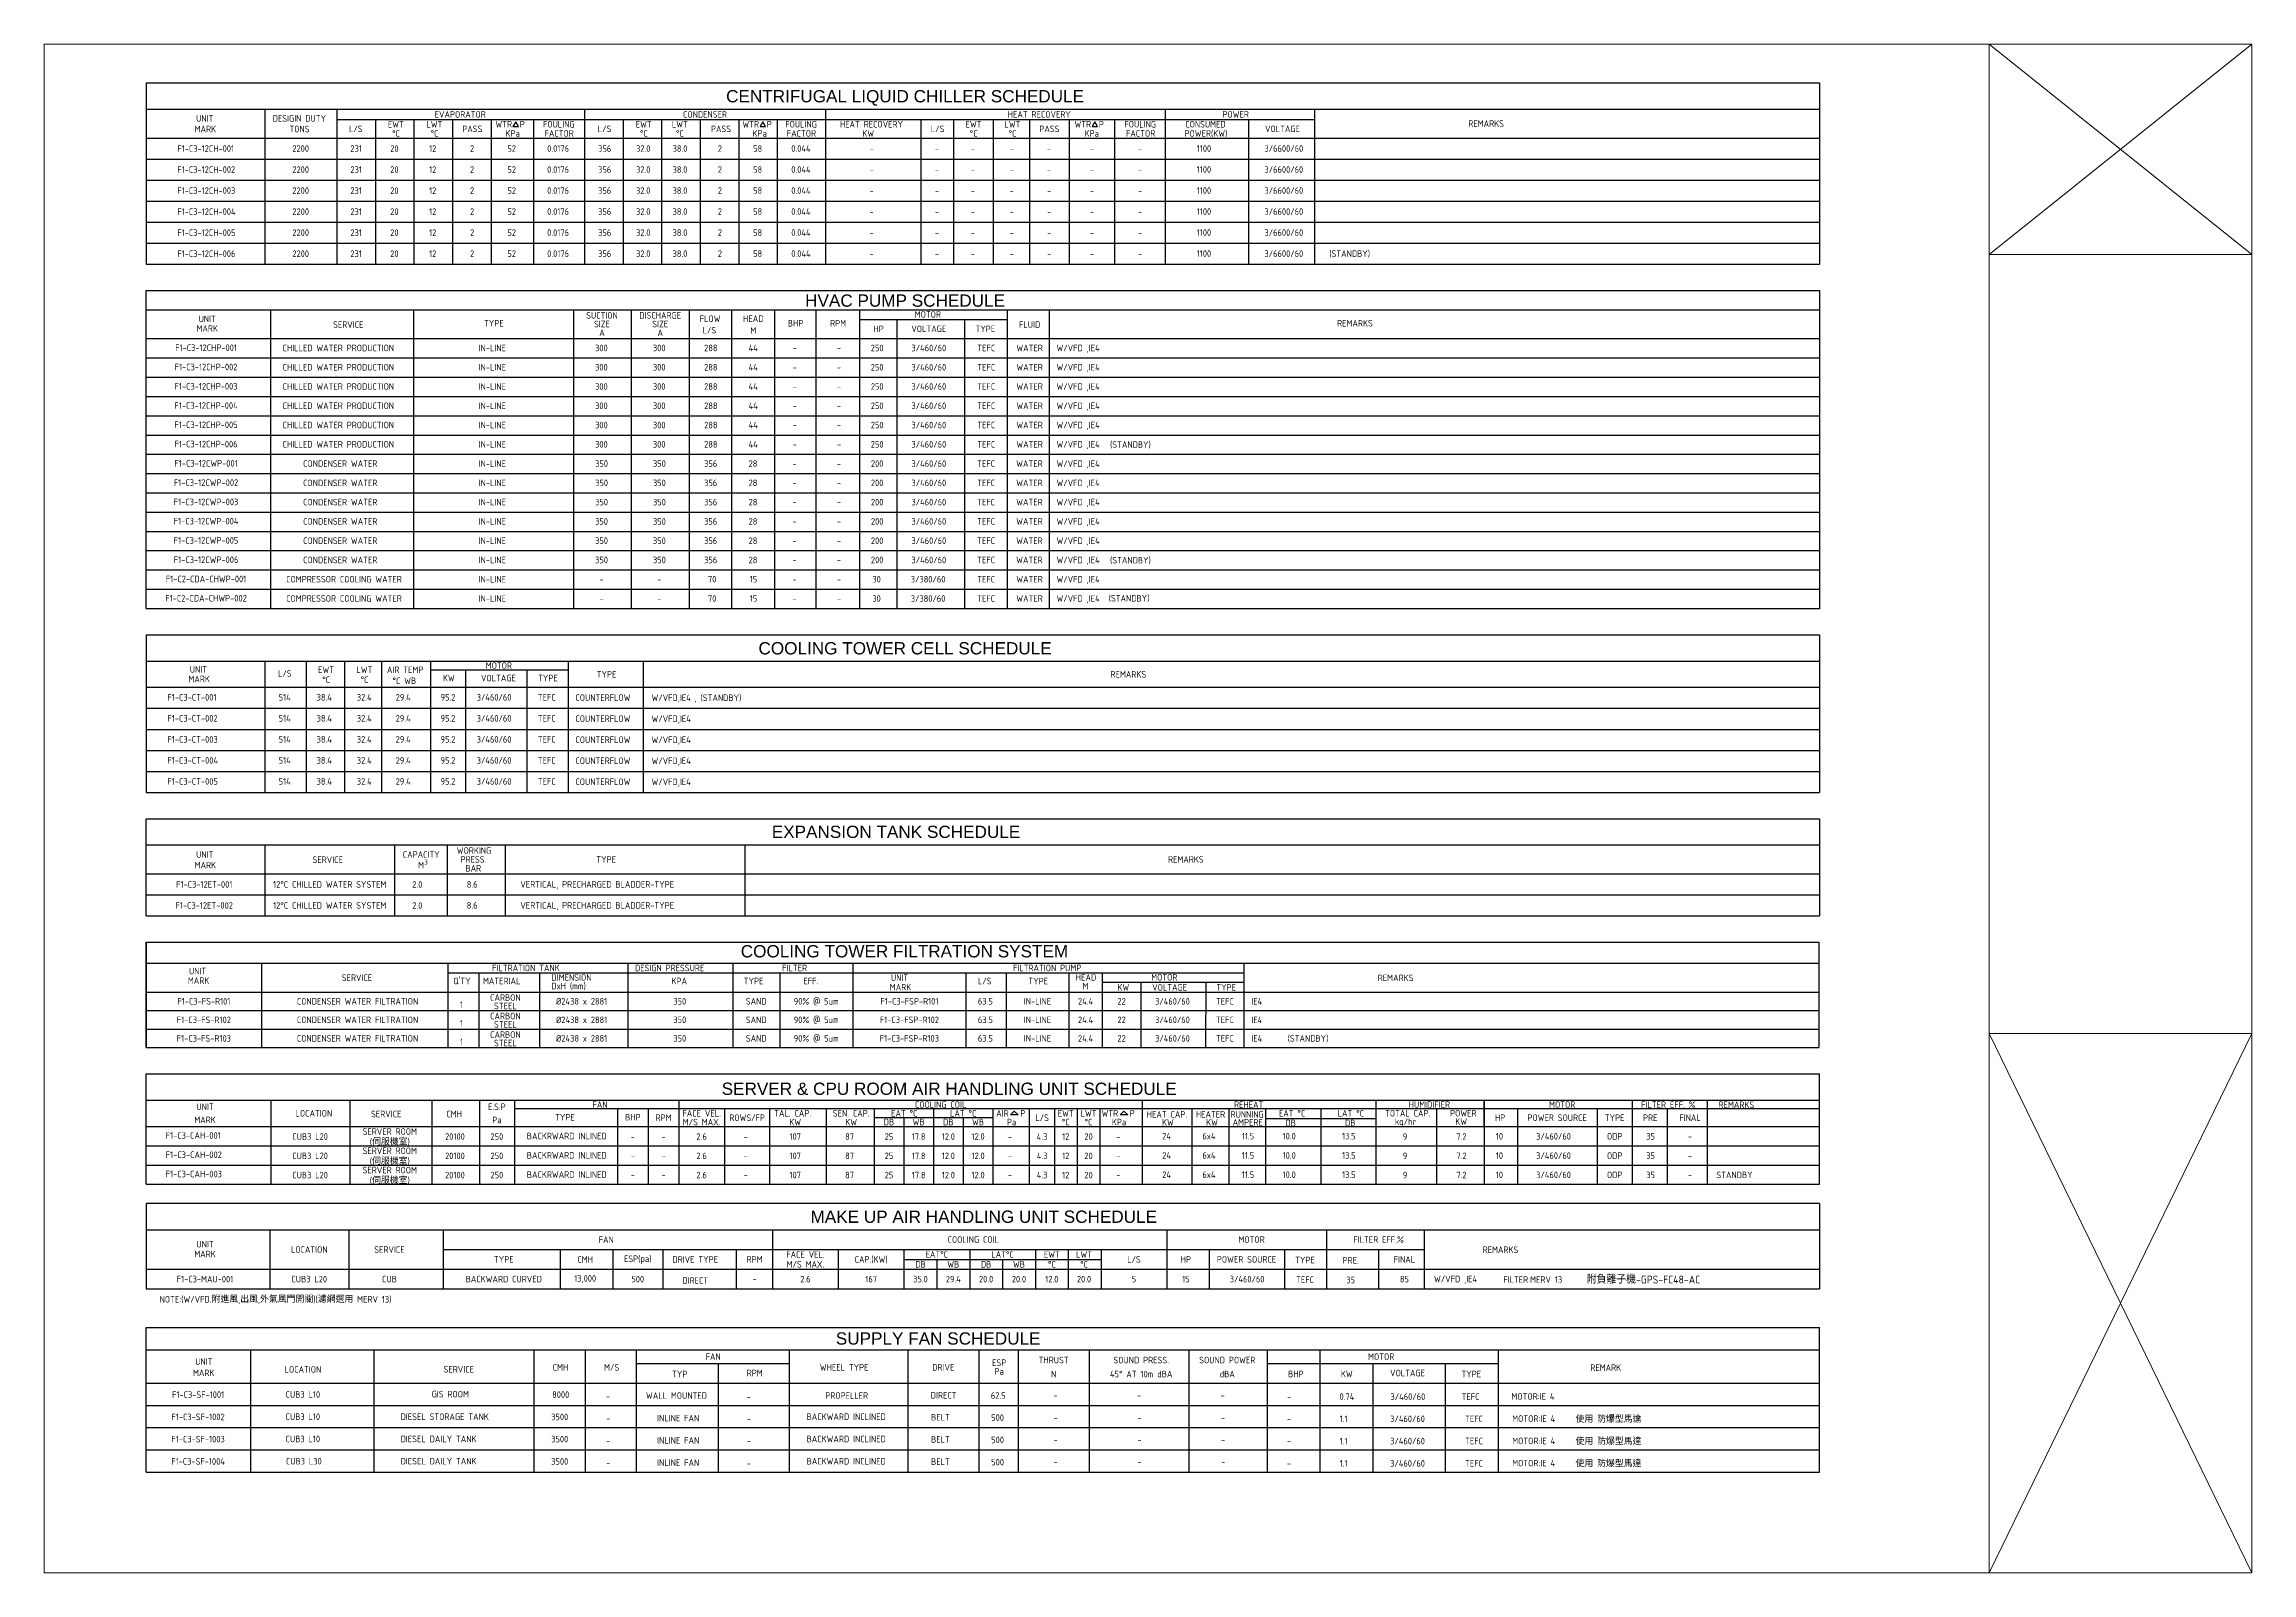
# Model space of a CAD drawing. Header units: millimetres. Extents: x 10 to 2088, y 5 to 587.
# Drawn here: x 10 to 850, y 5 to 587 of the extents above; entities that cross this region are included whole.
import ezdxf
from ezdxf.enums import TextEntityAlignment as Align

# ---------------------------------------------------------------- set-up
doc = ezdxf.new("R2010")
doc.units = ezdxf.units.MM
doc.layers.get('defpoints').update_dxf_attribs({"color": 1})
for name, color, linetype in [('M-DETL-EQ', 6, 'Continuous'), ('M-DETL-IF', 2, 'Continuous'), ('M-DETL-OF', 5, 'Continuous'), ('M-DETL-TEXT', 3, 'Continuous')]:
    doc.layers.add(name, color=color, linetype=linetype)
doc.styles.add('AA-TXT', font='isocp.shx', dxfattribs={"width": 0.8, "bigfont": 'chineset.shx'})
doc.styles.add('DD-TXT', font='arial.ttf')

# ---------------------------------------------------------------- blocks, each defined once
blk = doc.blocks.new('框線')
at = {"layer": 'defpoints', "lineweight": 20}
for p, q in [((750, 586.7), (850, 506.7)), ((850, 586.7), (750, 506.7)), ((850, 210.23), (750, 5)), ((850, 5), (750, 210.23))]:
    blk.add_line(p, q, dxfattribs=at)
for points in [[(10, 5), (750, 5), (750, 586.7), (10, 586.7)], [(750, 586.7), (850, 586.7), (850, 506.7), (750, 506.7)], [(850, 506.7), (750, 506.7), (750, 210.23), (850, 210.23)], [(850, 210.23), (750, 210.23), (750, 5), (850, 5)]]:
    blk.add_lwpolyline(points, close=True, dxfattribs=at)

msp = doc.modelspace()

# ---------------------------------------------------------------- linework, layer by layer
at = {"layer": 'M-DETL-IF'}
for p, q in [((94, 561.97), (94, 502.97)), ((121.37, 561.97), (121.37, 502.97)), ((121.37, 557.97), (215.6, 557.97)), ((136.04, 557.97), (136.04, 502.97)), ((150.7, 557.97), (150.7, 502.97)), ((165.37, 557.97), (165.37, 502.97)), ((180.04, 557.97), (180.04, 502.97)), ((196.17, 557.97), (196.17, 502.97)), ((215.6, 561.97), (215.6, 502.97)), ((215.6, 557.97), (307.27, 557.97)), ((230.27, 557.97), (230.27, 502.97)), ((244.94, 557.97), (244.94, 502.97)), ((259.6, 557.97), (259.6, 502.97)), ((274.27, 557.97), (274.27, 502.97)), ((288.94, 557.97), (288.94, 502.97)), ((307.27, 561.97), (307.27, 502.97)), ((307.27, 557.97), (493.32, 557.97)), ((343.54, 557.97), (343.54, 502.97)), ((356, 557.97), (356, 502.97)), ((371.04, 557.97), (371.04, 502.97)), ((384.97, 557.97), (384.97, 502.97)), ((400, 557.97), (400, 502.97)), ((417.24, 557.97), (417.24, 502.97)), ((436.54, 561.97), (436.54, 502.97)), ((468.26, 557.97), (468.26, 502.97)), ((493.32, 561.97), (493.32, 502.97)), ((48.87, 542.97), (685.49, 542.97)), ((48.87, 534.97), (685.49, 534.97)), ((48.87, 526.97), (685.49, 526.97)), ((48.87, 518.97), (685.49, 518.97)), ((48.87, 510.97), (685.49, 510.97)), ((96.08, 485.64), (96.08, 371.97)), ((150.52, 485.64), (150.52, 371.97)), ((211.36, 485.64), (211.36, 371.97)), ((233.36, 485.64), (233.36, 371.97)), ((255.36, 485.64), (255.36, 371.97)), ((271.55, 485.64), (271.55, 371.97)), ((287.85, 485.64), (287.85, 371.97)), ((303.59, 485.64), (303.59, 371.97)), ((320.21, 485.64), (320.21, 371.97)), ((320.21, 481.97), (376.41, 481.97)), ((334.42, 481.97), (334.42, 371.97)), ((360.23, 481.97), (360.23, 371.97)), ((376.41, 485.64), (376.41, 371.97)), ((392.41, 485.64), (392.41, 371.97)), ((48.87, 467.31), (685.49, 467.31)), ((48.87, 459.97), (685.49, 459.97)), ((48.87, 452.64), (685.49, 452.64)), ((48.87, 445.31), (685.49, 445.31)), ((48.87, 437.97), (685.49, 437.97)), ((48.87, 423.31), (685.49, 423.31)), ((48.87, 415.97), (685.49, 415.97)), ((48.87, 408.64), (685.49, 408.64)), ((48.87, 401.31), (685.49, 401.31)), ((48.87, 393.97), (685.49, 393.97)), ((48.87, 386.64), (685.49, 386.64)), ((48.87, 379.31), (685.49, 379.31)), ((94, 351.97), (94, 301.97)), ((109.67, 351.97), (109.67, 301.97)), ((124.34, 351.97), (124.34, 301.97)), ((138.34, 351.97), (138.34, 301.97)), ((157, 351.97), (157, 301.97)), ((157, 348.59), (209.34, 348.59)), ((170.34, 348.59), (170.34, 301.97)), ((193.67, 348.59), (193.67, 301.97)), ((209.34, 351.97), (209.34, 301.97)), ((237.86, 351.97), (237.86, 301.97)), ((48.87, 333.97), (685.49, 333.97)), ((48.87, 325.97), (685.49, 325.97)), ((48.87, 317.97), (685.49, 317.97)), ((48.87, 309.97), (685.49, 309.97)), ((94, 281.88), (94, 254.97)), ((143.34, 281.88), (143.34, 254.97)), ((163.37, 281.88), (163.37, 254.97)), ((185.37, 281.88), (185.37, 254.97)), ((276.63, 281.88), (276.63, 254.97)), ((48.87, 262.97), (685.49, 262.97)), ((92.67, 237.02), (92.67, 204.86)), ((163.59, 237.02), (163.59, 204.86)), ((232.05, 237.02), (232.05, 204.86)), ((271.99, 237.02), (271.99, 204.86)), ((317.72, 237.02), (317.72, 204.86)), ((466.62, 204.86), (466.62, 237.01)), ((163.59, 233.28), (245.09, 233.29)), ((175.37, 233.29), (175.37, 204.86)), ((198.48, 233.29), (198.48, 204.86)), ((232.05, 233.28), (317.72, 233.29)), ((289.98, 233.29), (289.98, 204.86)), ((317.72, 233.29), (466.62, 233.29)), ((360.68, 233.29), (360.68, 204.86)), ((376.06, 233.29), (376.06, 204.86)), ((399.84, 233.29), (399.84, 204.86)), ((412.52, 229.78), (466.55, 229.78)), ((412.61, 233.29), (412.61, 204.86)), ((427.31, 229.78), (427.31, 204.86)), ((451.95, 229.78), (451.94, 204.86)), ((48.87, 218.96), (685.25, 218.96)), ((48.87, 211.91), (685.25, 211.91)), ((96.22, 184.86), (96.22, 167.52)), ((96.22, 184.86), (96.22, 152.86)), ((126.35, 184.86), (126.35, 152.86)), ((157.48, 184.86), (157.48, 152.86)), ((175.59, 184.86), (175.59, 152.86)), ((188.92, 184.86), (188.92, 152.86)), ((251.5, 184.86), (251.5, 152.86)), ((427.74, 184.86), (427.74, 152.86)), ((516.72, 184.86), (516.72, 152.86)), ((557.92, 184.86), (557.92, 152.86)), ((614.24, 184.86), (614.24, 152.86)), ((642.7, 184.86), (642.7, 152.86)), ((685.49, 181.52), (188.92, 181.52)), ((228.17, 181.52), (228.17, 152.86)), ((239.84, 181.52), (239.84, 152.86)), ((268.81, 181.52), (268.81, 152.86)), ((285.99, 181.52), (285.99, 152.86)), ((307.57, 181.52), (307.57, 152.86)), ((325.78, 181.52), (325.78, 152.86)), ((348.38, 178.19), (325.78, 178.19)), ((337.08, 178.19), (337.08, 152.86)), ((348.38, 181.52), (348.38, 152.86)), ((359.68, 178.19), (359.68, 152.86)), ((370.99, 181.52), (370.99, 152.86)), ((384.83, 181.52), (384.83, 152.86)), ((394.38, 181.52), (394.38, 152.86)), ((403.04, 181.52), (403.04, 152.86)), ((411.71, 181.52), (411.71, 152.86)), ((446.72, 181.52), (446.72, 152.86)), ((460.72, 181.52), (460.72, 152.86)), ((474.72, 181.52), (474.72, 152.86)), ((474.72, 177.83), (516.72, 177.83)), ((495.72, 181.52), (495.72, 152.86)), ((539.72, 181.52), (539.72, 152.86)), ((570.62, 181.52), (570.62, 152.86)), ((600.9, 181.52), (600.9, 152.86)), ((627.57, 181.52), (627.57, 152.86)), ((48.87, 167.52), (685.49, 167.52)), ((48.87, 160.19), (685.49, 160.19)), ((95.87, 135.52), (95.87, 113.02)), ((125.87, 135.52), (125.87, 113.02)), ((161.82, 135.52), (161.82, 113.02)), ((287.16, 135.52), (287.16, 113.02)), ((437.16, 135.52), (437.16, 113.02)), ((497.87, 135.52), (497.87, 113.02)), ((535.07, 135.52), (535.07, 113.02)), ((161.82, 128.02), (535.07, 128.02)), ((206.35, 128.02), (206.35, 113.02)), ((226.35, 128.02), (226.35, 113.02)), ((245.38, 128.02), (245.38, 113.02)), ((273.28, 128.02), (273.28, 113.02)), ((312.16, 128.02), (312.16, 113.02)), ((337.16, 128.02), (337.16, 113.02)), ((362.16, 128.02), (362.16, 113.02)), ((387.16, 128.02), (387.16, 113.02)), ((399.66, 128.02), (399.66, 113.02)), ((412.16, 128.02), (412.16, 113.02)), ((453.3, 128.02), (453.3, 113.02)), ((481.92, 128.02), (481.92, 113.02)), ((517.73, 128.02), (517.73, 113.02)), ((337.16, 124.27), (412.16, 124.27)), ((349.66, 124.27), (349.66, 113.02)), ((374.66, 124.27), (374.66, 113.02)), ((88.5, 89.89), (88.5, 43.32)), ((135.38, 89.89), (135.38, 43.32)), ((196.34, 89.89), (196.34, 43.32)), ((215.82, 89.89), (215.82, 43.32)), ((235.3, 89.89), (235.3, 43.32)), ((235.3, 84.69), (293.46, 84.69)), ((266.46, 84.69), (266.46, 43.32)), ((293.46, 89.89), (293.46, 43.32)), ((338.59, 89.89), (338.59, 43.32)), ((365.59, 89.89), (365.59, 43.32)), ((380.59, 89.89), (380.59, 43.32)), ((407.59, 89.89), (407.59, 43.32)), ((445.59, 89.89), (445.59, 43.32)), ((475.36, 89.89), (475.36, 43.32)), ((475.36, 84.69), (563.2, 84.69)), ((495.43, 89.89), (495.43, 43.32)), ((515.5, 84.69), (515.5, 43.32)), ((543.13, 84.69), (543.13, 43.32)), ((563.2, 89.89), (563.2, 43.32)), ((48.87, 68.72), (685.49, 68.72)), ((48.87, 60.26), (685.49, 60.26)), ((48.87, 51.79), (685.49, 51.79))]:
    msp.add_line(p, q, dxfattribs=at)
at = {"layer": 'M-DETL-OF'}
for p, q in [((48.87, 571.97), (685.49, 571.97)), ((48.87, 571.97), (48.87, 502.97)), ((685.49, 571.97), (685.49, 502.97)), ((48.87, 561.97), (685.49, 561.97)), ((48.87, 550.97), (685.49, 550.97)), ((48.87, 550.97), (685.49, 550.97)), ((48.87, 502.97), (685.49, 502.97)), ((48.87, 492.97), (685.49, 492.97)), ((48.87, 371.97), (48.87, 492.97)), ((685.49, 492.97), (685.49, 371.84)), ((48.87, 485.64), (685.49, 485.64)), ((48.87, 474.64), (685.49, 474.64)), ((48.87, 430.64), (685.49, 430.64)), ((48.87, 371.97), (685.49, 371.97)), ((48.87, 361.97), (685.49, 361.97)), ((48.87, 361.97), (48.87, 301.97)), ((685.49, 361.97), (685.49, 301.97)), ((48.87, 351.97), (685.49, 351.97)), ((48.87, 341.97), (685.49, 341.97)), ((48.87, 301.97), (685.49, 301.97)), ((48.87, 291.97), (685.49, 291.97)), ((48.87, 254.97), (48.87, 291.97)), ((685.49, 291.97), (685.49, 254.97)), ((48.87, 281.97), (685.49, 281.97)), ((48.87, 270.97), (685.49, 270.97)), ((48.87, 254.97), (685.49, 254.97)), ((48.87, 204.86), (48.87, 244.97)), ((48.87, 244.97), (48.87, 204.86)), ((48.87, 244.97), (685.25, 244.97)), ((685.25, 244.97), (685.25, 204.86)), ((48.87, 237.02), (685.25, 237.02)), ((48.87, 226.02), (685.25, 226.02)), ((48.87, 204.86), (685.25, 204.86)), ((48.87, 152.86), (48.87, 194.86)), ((48.87, 194.86), (685.49, 194.86)), ((685.49, 152.86), (685.49, 194.86)), ((48.87, 184.86), (685.49, 184.86)), ((48.87, 174.86), (685.49, 174.86)), ((48.87, 152.86), (685.49, 152.86)), ((685.49, 145.52), (48.87, 145.52)), ((48.87, 145.52), (48.87, 113.02)), ((685.49, 145.52), (685.49, 113.02)), ((48.87, 135.52), (685.49, 135.52)), ((48.87, 120.52), (685.49, 120.52)), ((48.87, 113.02), (685.49, 113.02)), ((48.87, 113.02), (685.49, 113.02)), ((48.87, 98.36), (685.49, 98.36)), ((48.87, 43.32), (48.87, 98.36)), ((685.49, 43.32), (685.49, 98.36)), ((48.87, 89.89), (685.49, 89.89)), ((48.87, 77.19), (685.49, 77.19)), ((48.87, 43.32), (685.49, 43.32))]:
    msp.add_line(p, q, dxfattribs=at)
at = {"layer": 'M-DETL-TEXT'}
for p, q in [((427.74, 184.86), (427.74, 174.86)), ((557.92, 184.86), (557.92, 174.86)), ((557.92, 174.86), (557.92, 184.86)), ((370.99, 178.19), (348.38, 178.19)), ((614.24, 181.52), (614.24, 167.52)), ((627.57, 181.52), (627.57, 167.52)), ((627.57, 181.52), (627.57, 167.52))]:
    msp.add_line(p, q, dxfattribs=at)
for points in [[(189.41, 557.12), (188.37, 555.32), (190.44, 555.32)], [(283.45, 557.14), (282.41, 555.34), (284.48, 555.34)], [(409.81, 557.16), (408.77, 555.36), (410.84, 555.36)], [(379.14, 180.74), (380.64, 179.31), (378.55, 179.31), (377.72, 179.31)], [(420.84, 180.74), (422.33, 179.31), (420.24, 179.31), (419.41, 179.31)]]:
    msp.add_lwpolyline(points, close=True, dxfattribs=at)

# ---------------------------------------------------------------- block references
msp.add_blockref('框線', (0, 0))

# ---------------------------------------------------------------- texts
at = {"layer": 'M-DETL-EQ', "style": 'DD-TXT'}
for s, p in [('CENTRIFUGAL LIQUID CHILLER SCHEDULE', (337.57, 566.28)), ('COOLING TOWER CELL SCHEDULE', (337.57, 356.82)), ('EXPANSION TANK SCHEDULE', (334.12, 286.97)), ('COOLING TOWER FILTRATION SYSTEM', (337.34, 241.53)), ('SERVER & CPU ROOM AIR HANDLING UNIT SCHEDULE', (354.35, 189.21)), ('MAKE UP AIR HANDLING UNIT SCHEDULE', (367.51, 140.52))]:
    msp.add_text(s, height=4.6667, dxfattribs=at).set_placement(p, align=Align.MIDDLE)
msp.add_text('HVAC PUMP SCHEDULE', height=4.6667, dxfattribs=at).set_placement((337.57, 486.79), align=Align.CENTER)
msp.add_text('SUPPLY FAN SCHEDULE', height=4.6667, dxfattribs=at).set_placement((311.22, 91.85))
at = {"layer": 'M-DETL-TEXT', "style": 'AA-TXT'}
for s, height, p in [('MARK', 2.5, (67.25, 553.15)), ('UNIT', 2.5, (67.82, 557.19)), ('DESIGIN DUTY', 2.5, (96.94, 557.19)), ('TONS', 2.5, (103.34, 553.15)), ('L/S', 2.5, (126.01, 553.22)), ('EWT', 2.5, (140.78, 554.97)), ('LWT', 2.5, (155.44, 554.97)), ('PASS', 2.5, (169.1, 553.22)), ('WTR  P', 2.5, (181.71, 554.97)), ('FOULING', 2.5, (199.8, 554.97)), ('L/S', 2.5, (220.66, 553.22)), ('EWT', 2.5, (235.09, 554.97)), ('LWT', 2.5, (248.84, 554.97)), ('PASS', 2.5, (263.71, 553.22)), ('WTR  P', 2.5, (275.68, 554.97)), ('FOULING', 2.5, (291.99, 554.97)), ('HEAT RECOVERY', 2.5, (312.78, 554.97)), ('L/S', 2.5, (347.38, 553.22)), ('EWT', 2.5, (360.59, 554.97)), ('LWT', 2.5, (375.39, 554.97)), ('PASS', 2.5, (388.66, 553.22)), ('WTR  P', 2.5, (402.04, 554.97)), ('FOULING', 2.5, (421.03, 554.97)), ('CONSUMED', 2.5, (444.18, 554.97)), ('VOLTAGE', 2.5, (474.52, 553.22)), ('F1-C3-12CH-001', 2.5, (60.67, 545.72)), ('%%DC', 2.5, (142.38, 551.47)), ('%%DC', 2.5, (157.04, 551.47)), ('KPa', 2.5, (185.53, 551.47)), ('FACTOR', 2.5, (200.39, 551.47)), ('%%DC', 2.5, (236.69, 551.47)), ('%%DC', 2.5, (250.4, 551.47)), ('KPa', 2.5, (279.51, 551.47)), ('FACTOR', 2.5, (292.58, 551.47)), ('KW', 2.5, (321.29, 551.47)), ('%%DC', 2.5, (362.19, 551.47)), ('%%DC', 2.5, (376.95, 551.47)), ('KPa', 2.5, (405.86, 551.47)), ('FACTOR', 2.5, (421.62, 551.47)), ('POWER(KW)', 2.5, (443.91, 551.47)), ('F1-C3-12CH-002', 2.5, (60.67, 537.72)), ('F1-C3-12CH-003', 2.5, (60.67, 529.72)), ('F1-C3-12CH-004', 2.5, (60.67, 521.72)), ('F1-C3-12CH-005', 2.5, (60.67, 513.72)), ('F1-C3-12CH-006', 2.5, (60.67, 505.72)), ('W/VFD ,IE4', 2.5, (395.2, 469.84)), ('W/VFD ,IE4', 2.5, (395.2, 462.51)), ('W/VFD ,IE4', 2.5, (395.2, 455.18)), ('W/VFD ,IE4', 2.5, (395.2, 447.84)), ('W/VFD ,IE4', 2.5, (395.2, 440.51)), ('W/VFD ,IE4', 2.5, (395.2, 433.18)), ('W/VFD ,IE4', 2.5, (395.2, 425.84)), ('W/VFD ,IE4', 2.5, (395.2, 418.51)), ('W/VFD ,IE4', 2.5, (395.2, 411.18)), ('W/VFD ,IE4', 2.5, (395.2, 403.84)), ('W/VFD ,IE4', 2.5, (395.2, 396.51)), ('W/VFD ,IE4', 2.5, (395.2, 389.18)), ('W/VFD ,IE4', 2.5, (395.2, 381.84)), ('W/VFD ,IE4', 2.5, (395.2, 374.51)), ('(STANDBY)', 2.5, (415.03, 374.61)), ('MARK', 2.5, (64.9, 343.87)), ('UNIT', 2.5, (65.42, 347.53)), ('L/S', 2.5, (98.98, 345.95)), ('EWT', 2.5, (114.23, 347.38)), ('%%DC', 2.5, (115.8, 343.59)), ('LWT', 2.5, (128.82, 347.38)), ('%%DC', 2.5, (130.39, 343.59)), ('AIR TEMP', 2.5, (140.43, 347.37)), ('%%DC WB', 2.5, (142.53, 343.2)), ('KW', 2.5, (161.72, 344.23)), ('VOLTAGE', 2.5, (176.2, 344.23)), ('TYPE', 2.5, (197.96, 344.23)), ('TYPE', 2.5, (220.24, 345.66)), ('REMARKS', 2.5, (415.73, 345.66)), ('F1-C3-CT-001', 2.5, (56.92, 336.91)), ('514', 2.5, (99.22, 336.91)), ('38.4', 2.5, (113.66, 336.91)), ('32.4', 2.5, (128.96, 336.91)), ('29.4', 2.5, (143.75, 336.91)), ('95.2', 2.5, (160.84, 336.91)), ('3/460/60', 2.5, (174.58, 336.91)), ('TEFC', 2.5, (197.81, 336.91)), ('COUNTERFLOW', 2.5, (212.14, 336.78)), ('F1-C3-CT-002', 2.5, (56.92, 328.91)), ('514', 2.5, (99.22, 328.91)), ('38.4', 2.5, (113.66, 328.91)), ('32.4', 2.5, (128.96, 328.91)), ('29.4', 2.5, (143.75, 328.91)), ('95.2', 2.5, (160.84, 328.91)), ('3/460/60', 2.5, (174.58, 328.91)), ('TEFC', 2.5, (197.81, 328.91)), ('COUNTERFLOW', 2.5, (212.14, 328.78)), ('F1-C3-CT-003', 2.5, (56.92, 320.91)), ('514', 2.5, (99.22, 320.91)), ('38.4', 2.5, (113.66, 320.91)), ('32.4', 2.5, (128.96, 320.91)), ('29.4', 2.5, (143.75, 320.91)), ('95.2', 2.5, (160.84, 320.91)), ('3/460/60', 2.5, (174.58, 320.91)), ('TEFC', 2.5, (197.81, 320.91)), ('COUNTERFLOW', 2.5, (212.14, 320.78)), ('F1-C3-CT-004', 2.5, (56.92, 312.91)), ('514', 2.5, (99.22, 312.91)), ('38.4', 2.5, (113.66, 312.91)), ('32.4', 2.5, (128.96, 312.91)), ('29.4', 2.5, (143.75, 312.91)), ('95.2', 2.5, (160.84, 312.91)), ('3/460/60', 2.5, (174.58, 312.91)), ('TEFC', 2.5, (197.81, 312.91)), ('COUNTERFLOW', 2.5, (212.14, 312.78)), ('F1-C3-CT-005', 2.5, (56.92, 304.91)), ('514', 2.5, (99.22, 304.91)), ('38.4', 2.5, (113.66, 304.91)), ('32.4', 2.5, (128.96, 304.91)), ('29.4', 2.5, (143.75, 304.91)), ('95.2', 2.5, (160.84, 304.91)), ('3/460/60', 2.5, (174.58, 304.91)), ('TEFC', 2.5, (197.81, 304.91)), ('COUNTERFLOW', 2.5, (212.14, 304.78)), ('UNIT', 2.5, (67.82, 277.08)), ('CAPACITY', 2.5, (146.47, 277.08)), ('WORKING', 2.5, (167.01, 278.6)), ('PRESS.', 2.5, (168.44, 275.22)), ('TYPE', 2.5, (220.1, 275.22)), ('MARK', 2.5, (67.25, 273.05)), ('M', 2.5, (152.31, 273.05)), ('3', 2, (154.44, 274.42)), ('BAR', 2.5, (170.29, 271.85)), ('2.0', 2.5, (150.07, 265.72)), ('8.6', 2.5, (170.79, 265.72)), ('VERTICAL, PRECHARGED BLADDER-TYPE', 2.5, (191.19, 265.72)), ('2.0', 2.5, (150.07, 257.72)), ('8.6', 2.5, (170.79, 257.72)), ('VERTICAL, PRECHARGED BLADDER-TYPE', 2.5, (191.19, 257.72)), ('UNIT', 2.5, (65.1, 232.72)), ('FILTRATION TANK', 2.5, (180.44, 233.94)), ('DESIGN PRESSURE', 2.5, (234.79, 233.94)), ('FILTER', 2.5, (290.81, 233.94)), ('FILTRATION PUMP', 2.5, (378.65, 233.94)), ('MARK', 2.5, (64.68, 229.11)), ('SERVICE', 2.5, (123.25, 230.21)), ("Q'TY", 2.5, (165.67, 228.97)), ('MATERIAL', 2.5, (176.96, 228.97)), ('DxH (mm)', 2.5, (202.99, 227.04)), ('DIMENSION', 2.5, (203.03, 230.31)), ('KPA', 2.5, (248.7, 228.97)), ('TYPE', 2.5, (276.18, 228.97)), ('EFF.', 2.5, (298.9, 228.97)), ('MARK', 2.5, (331.76, 226.6)), ('UNIT', 2.5, (332.19, 230.2)), ('L/S', 2.5, (365.29, 228.96)), ('TYPE', 2.5, (384.5, 228.91)), ('HEAD', 2.5, (402.54, 230.31)), ('M', 2.5, (405.05, 227.04)), ('KW', 2.5, (418.37, 226.55)), ('MOTOR', 2.5, (431.22, 230.36)), ('VOLTAGE', 2.5, (431.59, 226.53)), ('TYPE', 2.5, (456.01, 226.53)), ('REMARKS', 2.5, (517.43, 230.17)), ('IE4', 2.5, (469.31, 221.22)), ('IE4', 2.5, (469.31, 214.16)), ('IE4', 2.5, (469.31, 207.11)), ('(STANDBY)', 2.5, (483.13, 207.11)), ('HEAT CAP.', 2.5, (429.51, 178.2)), ('KW', 2.5, (435.32, 175.17)), ('HEATER', 2.5, (448.22, 178.2)), ('KW', 2.5, (452.1, 175.17)), ('RUNNING', 2.5, (461.42, 178.2)), ('AMPERE', 2.5, (462.21, 175.17)), ('EAT %%DC', 2.5, (479.81, 178.63)), ('DB', 2.5, (482.32, 174.95)), ('LAT %%DC', 2.5, (502.16, 178.63)), ('DB', 2.5, (504.98, 174.95)), ('F1-C3-CAH-001', 2.5, (56.26, 170.18)), ('F1-C3-CAH-002', 2.5, (56.26, 162.84)), ('F1-C3-CAH-003', 2.5, (56.26, 155.51)), ('W/VFD ,IE4', 2.5, (538.82, 115.56)), (' 附負離子機-GPS-FC48-AC', 3, (595.21, 115.1)), ('UNIT', 2.5, (67.48, 84.14)), ('FAN', 2.5, (261.69, 86.03)), ('MOTOR', 2.5, (513.72, 86.03)), ('REMARK', 2.5, (598.31, 81.83)), ('MARK', 2.5, (66.62, 79.85)), ('SERVICE', 2.5, (161.98, 81.21)), ('TYP', 2.5, (248.94, 79.42)), ('RPM', 2.5, (277.32, 79.79)), ('BHP', 2.5, (483.31, 79.42)), ('KW', 2.5, (503.38, 79.42)), ('VOLTAGE', 2.5, (522.12, 79.79)), ('TYPE', 2.5, (549.28, 79.42)), ('CUB3 L10', 2.5, (101.86, 71.64)), ('8000', 2.5, (203.3, 71.56)), ('-', 2.5, (223.77, 70.97)), ('-', 2.5, (223.77, 70.97)), ('-', 2.5, (277.29, 70.81)), ('-', 2.5, (277.29, 70.81)), ('DIRECT', 2.5, (347.33, 71.32)), ('-', 2.5, (393.99, 71.32)), ('-', 2.5, (425.77, 71.32)), ('-', 2.5, (457.6, 71.32)), ('-', 2.5, (482.92, 70.81)), ('0.74', 2.5, (502.86, 70.81)), ('3/460/60', 2.5, (522.27, 70.81)), ('TEFC', 2.5, (549.34, 70.81)), ('CUB3 L10', 2.5, (101.86, 63.17)), ('DIESEL STORAGE TANK', 2.5, (145.62, 63.17)), ('3500', 2.5, (202.93, 63.09)), ('-', 2.5, (223.83, 62.5)), ('-', 2.5, (277.35, 62.35)), ('-', 2.5, (394.05, 62.86)), ('-', 2.5, (425.97, 62.86)), ('-', 2.5, (457.79, 62.86)), ('-', 2.5, (482.88, 62.35)), ('1.1', 2.5, (502.95, 62.35)), ('3/460/60', 2.5, (522.14, 62.35)), ('TEFC', 2.5, (550.65, 62.35)), ('CUB3 L10', 2.5, (101.86, 54.71)), ('DIESEL DAILY TANK', 2.5, (145.62, 54.71)), ('3500', 2.5, (202.93, 54.63)), ('-', 2.5, (223.83, 54.03)), ('-', 2.5, (277.35, 53.88)), ('-', 2.5, (394.05, 54.39)), ('-', 2.5, (425.97, 54.39)), ('-', 2.5, (457.79, 54.39)), ('-', 2.5, (482.88, 53.88)), ('1.1', 2.5, (502.95, 53.88)), ('3/460/60', 2.5, (522.14, 53.88)), ('TEFC', 2.5, (550.65, 53.88)), ('CUB3 L30', 2.5, (101.99, 46.24)), ('DIESEL DAILY TANK', 2.5, (145.62, 46.24)), ('3500', 2.5, (202.93, 46.16)), ('-', 2.5, (223.83, 45.57)), ('-', 2.5, (277.35, 45.41)), ('-', 2.5, (394.05, 45.92)), ('-', 2.5, (425.97, 45.92)), ('-', 2.5, (457.79, 45.92)), ('-', 2.5, (482.88, 45.41)), ('1.1', 2.5, (502.95, 45.41)), ('3/460/60', 2.5, (522.14, 45.41)), ('TEFC', 2.5, (550.65, 45.41))]:
    msp.add_text(s, height=height, dxfattribs=at).set_placement(p)
for s, p in [('EVAPORATOR', (168.3, 559.97)), ('CONDENSER', (261.44, 559.97)), ('HEAT RECOVERY', (388.64, 559.97)), ('POWER', (463.36, 559.97)), ('2200', (107.61, 546.97)), ('231', (128.7, 546.97)), ('20', (143.27, 546.97)), ('12', (157.85, 546.97)), ('2', (172.83, 546.97)), ('52', (187.89, 546.98)), ('0.0176', (205.55, 546.98)), ('356', (223.26, 546.99)), ('32.0', (237.95, 546.99)), ('38.0', (251.92, 546.99)), ('2', (267.11, 546.99)), ('58', (281.47, 547)), ('0.044', (297.94, 547)), ('-', (324.82, 547)), ('-', (349.72, 547)), ('-', (363.34, 547)), ('-', (378.12, 547)), ('-', (392.38, 547)), ('-', (408.73, 547)), ('-', (427.01, 547)), ('1100', (451.29, 547)), ('3/6600/60', (481.68, 547)), ('2200', (107.61, 538.97)), ('231', (128.7, 538.97)), ('20', (143.27, 538.97)), ('12', (157.85, 538.97)), ('2', (172.83, 538.97)), ('52', (187.89, 538.98)), ('0.0176', (205.55, 538.98)), ('356', (223.26, 538.99)), ('32.0', (237.95, 538.99)), ('38.0', (251.92, 538.99)), ('2', (267.11, 538.99)), ('58', (281.47, 539)), ('0.044', (297.94, 539)), ('-', (324.82, 539)), ('-', (349.72, 539)), ('-', (363.34, 539)), ('-', (378.12, 539)), ('-', (392.38, 539)), ('-', (408.73, 539)), ('-', (427.01, 539)), ('1100', (451.29, 539)), ('3/6600/60', (481.68, 539)), ('2200', (107.61, 530.97)), ('231', (128.7, 530.97)), ('20', (143.27, 530.97)), ('12', (157.85, 530.97)), ('2', (172.83, 530.97)), ('52', (187.89, 530.98)), ('0.0176', (205.55, 530.98)), ('356', (223.26, 530.99)), ('32.0', (237.95, 530.99)), ('38.0', (251.92, 530.99)), ('2', (267.11, 530.99)), ('58', (281.47, 531)), ('0.044', (297.94, 531)), ('-', (324.82, 531)), ('-', (349.72, 531)), ('-', (363.34, 531)), ('-', (378.12, 531)), ('-', (392.38, 531)), ('-', (408.73, 531)), ('-', (427.01, 531)), ('1100', (451.29, 531)), ('3/6600/60', (481.68, 531)), ('2200', (107.61, 522.97)), ('231', (128.7, 522.97)), ('20', (143.27, 522.97)), ('12', (157.85, 522.97)), ('2', (172.83, 522.97)), ('52', (187.89, 522.98)), ('0.0176', (205.55, 522.98)), ('356', (223.26, 522.99)), ('32.0', (237.95, 522.99)), ('38.0', (251.92, 522.99)), ('2', (267.11, 522.99)), ('58', (281.47, 523)), ('0.044', (297.94, 523)), ('-', (324.82, 523)), ('-', (349.72, 523)), ('-', (363.34, 523)), ('-', (378.12, 523)), ('-', (392.38, 523)), ('-', (408.73, 523)), ('-', (427.01, 523)), ('1100', (451.29, 523)), ('3/6600/60', (481.68, 523)), ('2200', (107.61, 514.97)), ('231', (128.7, 514.97)), ('20', (143.27, 514.97)), ('12', (157.85, 514.97)), ('2', (172.83, 514.97)), ('52', (187.89, 514.98)), ('0.0176', (205.55, 514.98)), ('356', (223.26, 514.99)), ('32.0', (237.95, 514.99)), ('38.0', (251.92, 514.99)), ('2', (267.11, 514.99)), ('58', (281.47, 515)), ('0.044', (297.94, 515)), ('-', (324.82, 515)), ('-', (349.72, 515)), ('-', (363.34, 515)), ('-', (378.12, 515)), ('-', (392.38, 515)), ('-', (408.73, 515)), ('-', (427.01, 515)), ('1100', (451.29, 515)), ('3/6600/60', (481.68, 515)), ('2200', (107.61, 506.97)), ('231', (128.7, 506.97)), ('20', (143.27, 506.97)), ('12', (157.85, 506.97)), ('2', (172.83, 506.97)), ('52', (187.89, 506.98)), ('0.0176', (205.55, 506.98)), ('356', (223.26, 506.99)), ('32.0', (237.95, 506.99)), ('38.0', (251.92, 506.99)), ('2', (267.11, 506.99)), ('58', (281.47, 507)), ('0.044', (297.94, 507)), ('-', (324.82, 507)), ('-', (349.72, 507)), ('-', (363.34, 507)), ('-', (378.12, 507)), ('-', (392.38, 507)), ('-', (408.73, 507)), ('-', (427.01, 507)), ('1100', (451.29, 507)), ('3/6600/60', (481.68, 507)), ('(STANDBY)', (506.74, 507)), ('MARK', (72.04, 478.5)), ('UNIT', (72.04, 482.17)), ('SERVICE', (125.71, 479.98)), ('F1-C3-12CHP-001', (71.6, 471.19)), ('CHILLED WATER PRODUCTION ', (122.66, 471.1)), ('IN-LINE', (180.5, 471.1)), ('300', (222.02, 471.1)), ('300', (244.02, 471.1)), ('288', (263.66, 471.1)), ('44', (279.78, 471.1)), ('-', (295.59, 471.1)), ('-', (295.59, 471.1)), ('-', (312.4, 471.1)), ('250', (326.95, 471.1)), ('3/460/60', (346.61, 471.1)), ('TEFC', (368.47, 471.1)), ('WATER', (384.95, 471.1)), ('F1-C3-12CHP-002', (71.6, 463.86)), ('CHILLED WATER PRODUCTION ', (122.66, 463.76)), ('IN-LINE', (180.5, 463.76)), ('300', (222.02, 463.76)), ('300', (244.02, 463.76)), ('288', (263.66, 463.76)), ('44', (279.78, 463.76)), ('-', (295.59, 463.76)), ('-', (312.4, 463.76)), ('250', (326.95, 463.76)), ('3/460/60', (346.61, 463.76)), ('TEFC', (368.47, 463.76)), ('WATER', (384.95, 463.76)), ('F1-C3-12CHP-003', (71.6, 456.52)), ('CHILLED WATER PRODUCTION ', (122.66, 456.43)), ('IN-LINE', (180.5, 456.43)), ('300', (222.02, 456.43)), ('300', (244.02, 456.43)), ('288', (263.66, 456.43)), ('44', (279.78, 456.43)), ('-', (295.59, 456.43)), ('-', (312.4, 456.43)), ('250', (326.95, 456.43)), ('3/460/60', (346.61, 456.43)), ('TEFC', (368.47, 456.43)), ('WATER', (384.95, 456.43)), ('F1-C3-12CHP-004', (71.6, 449.19)), ('CHILLED WATER PRODUCTION ', (122.66, 449.1)), ('IN-LINE', (180.5, 449.1)), ('300', (222.02, 449.1)), ('300', (244.02, 449.1)), ('288', (263.66, 449.1)), ('44', (279.78, 449.1)), ('-', (295.59, 449.1)), ('-', (312.4, 449.1)), ('250', (326.95, 449.1)), ('3/460/60', (346.61, 449.1)), ('TEFC', (368.47, 449.1)), ('WATER', (384.95, 449.1)), ('F1-C3-12CHP-005', (71.6, 441.86)), ('CHILLED WATER PRODUCTION ', (122.66, 441.76)), ('IN-LINE', (180.5, 441.76)), ('300', (222.02, 441.76)), ('300', (244.02, 441.76)), ('288', (263.66, 441.76)), ('44', (279.78, 441.76)), ('-', (295.59, 441.76)), ('-', (312.4, 441.76)), ('250', (326.95, 441.76)), ('3/460/60', (346.61, 441.76)), ('TEFC', (368.47, 441.76)), ('WATER', (384.95, 441.76)), ('F1-C3-12CWP-001', (71.6, 427.19)), ('F1-C3-12CHP-006', (71.6, 434.52)), ('CHILLED WATER PRODUCTION ', (122.66, 434.43)), ('IN-LINE', (180.5, 434.43)), ('300', (222.02, 434.43)), ('300', (244.02, 434.43)), ('288', (263.66, 434.43)), ('44', (279.78, 434.43)), ('-', (295.59, 434.43)), ('-', (312.4, 434.43)), ('250', (326.95, 434.43)), ('3/460/60', (346.61, 434.43)), ('TEFC', (368.47, 434.43)), ('WATER', (384.95, 434.43)), ('(STANDBY)', (423.31, 434.34)), ('F1-C3-12CWP-002', (71.6, 419.86)), ('CONDENSER WATER', (122.66, 427.1)), ('CONDENSER WATER', (122.66, 419.76)), ('IN-LINE', (180.5, 427.1)), ('IN-LINE', (180.5, 419.77)), ('350', (222.08, 427.1)), ('350', (222.08, 419.76)), ('350', (244.08, 427.1)), ('350', (244.08, 419.76)), ('356', (263.59, 427.1)), ('356', (263.59, 419.76)), ('28', (279.7, 427.1)), ('28', (279.7, 419.76)), ('-', (295.51, 427.1)), ('-', (312.4, 427.1)), ('200', (326.95, 427.1)), ('200', (326.95, 419.76)), ('3/460/60', (346.61, 427.1)), ('3/460/60', (346.61, 419.76)), ('TEFC', (368.4, 427.1)), ('TEFC', (368.4, 419.76)), ('WATER', (384.88, 427.1)), ('WATER', (384.88, 419.76)), ('F1-C3-12CWP-003', (71.6, 412.52)), ('CONDENSER WATER', (122.66, 412.43)), ('IN-LINE', (180.5, 412.44)), ('350', (222.08, 412.43)), ('350', (244.08, 412.43)), ('356', (263.59, 412.43)), ('28', (279.7, 412.43)), ('-', (295.51, 419.76)), ('-', (295.51, 412.43)), ('-', (312.4, 419.76)), ('-', (312.4, 412.43)), ('200', (326.95, 412.43)), ('3/460/60', (346.61, 412.43)), ('TEFC', (368.4, 412.43)), ('WATER', (384.88, 412.43)), ('F1-C3-12CWP-004', (71.6, 405.19)), ('CONDENSER WATER', (122.66, 405.1)), ('IN-LINE', (180.5, 405.1)), ('350', (222.08, 405.1)), ('350', (244.08, 405.1)), ('356', (263.59, 405.1)), ('28', (279.7, 405.1)), ('-', (295.51, 405.1)), ('-', (312.4, 405.1)), ('200', (326.95, 405.1)), ('3/460/60', (346.61, 405.1)), ('TEFC', (368.4, 405.1)), ('WATER', (384.88, 405.1)), ('F1-C3-12CWP-005', (71.6, 397.86)), ('CONDENSER WATER', (122.66, 397.76)), ('IN-LINE', (180.5, 397.77)), ('350', (222.08, 397.76)), ('350', (244.08, 397.76)), ('356', (263.59, 397.76)), ('28', (279.7, 397.76)), ('-', (295.51, 397.76)), ('-', (312.4, 397.76)), ('200', (326.95, 397.76)), ('3/460/60', (346.61, 397.76)), ('TEFC', (368.4, 397.76)), ('WATER', (384.88, 397.76)), ('F1-C3-12CWP-006', (71.6, 390.52)), ('CONDENSER WATER', (122.66, 390.43)), ('IN-LINE', (180.5, 390.44)), ('350', (222.08, 390.43)), ('350', (244.08, 390.43)), ('356', (263.59, 390.43)), ('28', (279.7, 390.43)), ('-', (295.51, 390.43)), ('-', (312.4, 390.43)), ('200', (326.95, 390.43)), ('3/460/60', (346.61, 390.43)), ('TEFC', (368.4, 390.43)), ('WATER', (384.88, 390.43)), ('(STANDBY)', (423.31, 390.34)), ('F1-C2-CDA-CHWP-001', (71.6, 383.19)), ('COMPRESSOR COOLING WATER', (124.08, 383.1)), ('IN-LINE', (180.5, 383.1)), ('-', (222.08, 383.1)), ('-', (244.08, 383.1)), ('70', (264.17, 383.1)), ('15', (279.86, 383.1)), ('-', (295.51, 383.1)), ('-', (312.4, 383.1)), ('30', (326.74, 383.1)), ('3/380/60', (346.33, 383.1)), ('TEFC', (368.44, 383.1)), ('WATER', (384.92, 383.1)), ('F1-C2-CDA-CHWP-002', (71.6, 375.86)), ('COMPRESSOR COOLING WATER', (124.08, 375.76)), ('IN-LINE', (180.5, 375.77)), ('-', (222.08, 375.76)), ('-', (244.08, 375.76)), ('70', (264.17, 375.76)), ('15', (279.86, 375.76)), ('-', (295.51, 375.76)), ('-', (312.4, 375.76)), ('30', (326.74, 375.76)), ('3/380/60', (346.33, 375.76)), ('TEFC', (368.44, 375.76)), ('WATER', (384.92, 375.76)), ('MOTOR', (183, 350.25)), ('F1-C3-12ET-001', (70.91, 266.97)), ('F1-C3-12ET-002', (70.91, 258.97)), ('MARK', (71.2, 177.36)), ('UNIT', (71.2, 182.36)), ('LOCATION', (112.62, 179.86)), ('SERVICE', (140.15, 179.61)), ('CMH', (165.99, 179.61)), ('E.S.P', (182.25, 182.36)), ('Pa', (182.25, 177.36)), ('TYPE', (208.16, 178.36)), ('FAN', (221.5, 183.19)), ('BHP', (234, 178.39)), ('RPM', (245.67, 178.19)), ('FACE VEL.', (260.16, 179.86)), ('M/S MAX.', (260.16, 176.52)), ('ROWS/FP', (277.47, 178.19)), ('TAL. CAP.', (294.8, 179.86)), ('KW', (295.76, 176.52)), ('SEN. CAP.', (317.06, 179.86)), ('KW', (317.06, 176.52)), ('DB', (331.43, 176.52)), ('EAT %%DC', (337.27, 179.86)), ('WB', (342.73, 176.52)), ('COOLING COIL', (351.11, 183.19)), ('DB', (354.03, 176.52)), ('LAT %%DC', (359.68, 179.86)), ('WB', (365.34, 176.52)), ('AIR', (374.61, 179.86)), ('Pa', (378.1, 176.52)), ('P', (382.33, 179.86)), ('L/S', (389.71, 178.19)), ('EWT', (398.71, 179.86)), ('%%DC', (398.71, 176.52)), ('LWT', (407.38, 179.86)), ('%%DC', (407.38, 176.52)), ('WTR', (415.49, 179.86)), ('KPa', (418.98, 176.52)), ('P', (424.02, 179.86)), ('REHEAT', (468.31, 183.18)), ('HP', (563.96, 178.19)), ('POWER SOURCE', (585.68, 178.19)), ('MOTOR', (587.59, 183.19)), ('TYPE', (607.57, 178.19)), ('FILTER EFF. %', (627.96, 183.19)), ('PRE', (621.09, 178.19)), ('FINAL', (636.24, 178.19)), ('REMARKS', (653.87, 183.12)), ('SERVER ROOM', (141.51, 172.94)), ('(伺服機室)', (141.51, 169.19)), ('20100', (166.3, 171.02)), ('250', (182.25, 171.02)), ('BACKRWARD INLINED', (208.85, 171.21)), ('-', (234, 171.02)), ('-', (245.67, 171.02)), ('2.6', (260.16, 171.02)), ('-', (276.93, 171.02)), ('107', (295.76, 171.02)), ('87', (316.45, 171.02)), ('25', (331.43, 171.02)), ('17.8', (342.73, 171.02)), ('12.0', (354.03, 171.02)), ('12.0', (365.34, 171.02)), ('-', (377.46, 171.02)), ('4.3', (389.71, 171.02)), ('12', (398.71, 171.02)), ('20', (407.38, 171.02)), ('-', (418.71, 171.02)), ('24', (437.08, 171.17)), ('6x4', (453.19, 171.17)), ('11.5', (468.03, 171.17)), ('10.0', (483.72, 171.17)), ('13.5', (506.41, 171.17)), ('9', (527.81, 171.02)), ('10', (563.71, 171.11)), ('3/460/60', (584.3, 171.11)), ('ODP', (607.57, 171.11)), ('35', (621.22, 171.11)), ('-', (636.24, 171.11)), ('SERVER ROOM', (141.51, 165.61)), ('(伺服機室)', (141.51, 161.86)), ('20100', (166.3, 163.69)), ('250', (182.25, 163.69)), ('BACKRWARD INLINED', (208.85, 163.88)), ('-', (234, 163.69)), ('-', (245.67, 163.69)), ('2.6', (260.16, 163.69)), ('-', (276.93, 163.69)), ('107', (295.76, 163.69)), ('87', (316.45, 163.69)), ('25', (331.43, 163.69)), ('17.8', (342.73, 163.69)), ('12.0', (354.03, 163.69)), ('12.0', (365.34, 163.69)), ('-', (377.46, 163.69)), ('4.3', (389.71, 163.69)), ('12', (398.71, 163.69)), ('20', (407.38, 163.69)), ('-', (418.71, 163.69)), ('24', (437.08, 163.84)), ('6x4', (453.19, 163.84)), ('11.5', (468.03, 163.84)), ('10.0', (483.72, 163.84)), ('13.5', (506.41, 163.84)), ('9', (527.81, 163.69)), ('10', (563.71, 163.77)), ('3/460/60', (584.3, 163.77)), ('ODP', (607.57, 163.77)), ('35', (621.22, 163.77)), ('-', (636.24, 163.77)), ('SERVER ROOM', (141.51, 158.27)), ('(伺服機室)', (141.51, 154.53)), ('20100', (166.3, 156.36)), ('250', (182.25, 156.36)), ('BACKRWARD INLINED', (208.85, 156.55)), ('-', (234, 156.36)), ('-', (245.67, 156.36)), ('2.6', (260.16, 156.36)), ('-', (276.93, 156.36)), ('107', (295.76, 156.36)), ('87', (316.45, 156.36)), ('25', (331.43, 156.36)), ('17.8', (342.73, 156.36)), ('12.0', (354.03, 156.36)), ('12.0', (365.34, 156.36)), ('-', (377.46, 156.36)), ('4.3', (389.71, 156.36)), ('12', (398.71, 156.36)), ('20', (407.38, 156.36)), ('-', (418.71, 156.36)), ('24', (437.08, 156.51)), ('6x4', (453.19, 156.51)), ('11.5', (468.03, 156.51)), ('10.0', (483.72, 156.51)), ('13.5', (506.41, 156.51)), ('9', (527.81, 156.36)), ('10', (563.71, 156.44)), ('3/460/60', (584.3, 156.44)), ('ODP', (607.57, 156.44)), ('35', (621.22, 156.44)), ('-', (636.24, 156.44)), ('STANDBY', (653.15, 156.44)), ('MARK', (71.2, 126.31)), ('UNIT', (71.2, 130.06)), ('LOCATION', (110.87, 128.02)), ('SERVICE', (141.37, 128.02)), ('FAN', (223.87, 131.77)), ('ESP(pa)', (235.85, 124.27)), ('FACE VEL.', (299.66, 126.15)), ('EAT%%DC', (349.66, 126.15)), ('LAT%%DC', (374.66, 126.15)), ('EWT', (393.41, 126.15)), ('LWT', (405.66, 126.15)), ('REMARKS', (564.11, 127.95)), ('F1-C3-MAU-001', (71.2, 116.77)), ('CUB3 L20', (110.87, 116.77)), ('CUB', (141.37, 116.77)), ('BACKWARD CURVED', (184.88, 116.77)), ('TYPE', (184.88, 124.27)), ('13,000', (215.86, 116.77)), ('CMH', (215.86, 124.27)), ('500', (235.85, 116.77)), ('DRIVE TYPE', (257.73, 124.27)), ('RPM', (280.3, 124.27)), ('M/S MAX.', (299.66, 122.4)), ('2.6', (299.66, 116.77)), ('CAP.(KW)', (324.66, 124.27)), ('167', (324.66, 116.77)), ('35.0', (343.41, 116.77)), ('DB', (343.41, 122.4)), ('29.4', (355.91, 116.77)), ('WB', (355.91, 122.4)), ('20.0', (368.41, 116.77)), ('DB', (368.41, 122.4)), ('20.0', (380.91, 116.77)), ('WB', (380.91, 122.4)), ('12.0', (393.41, 116.77)), ('%%DC', (393.41, 122.4)), ('20.0', (405.66, 116.77)), ('%%DC', (405.66, 122.4)), ('L/S', (424.66, 124.27)), ('5', (424.66, 116.77)), ('HP', (444.42, 124.27)), ('15', (444.42, 116.77)), ('POWER SOURCE', (467.49, 124.27)), ('3/460/60', (467.72, 116.77)), ('TYPE', (489.75, 124.04)), ('TEFC', (489.75, 116.54)), ('PRE.', (507.12, 123.92)), ('35', (507.12, 116.42)), ('FINAL', (527.57, 124.27)), ('85', (527.57, 116.77)), ('DIRECT', (257.73, 116.25)), ('-', (280.3, 116.77)), ('ESP', (373.38, 84.99)), ('LOCATION', (108.46, 82.4)), ('Pa', (373.38, 81.66)), ('F1-C3-SF-1001', (68.57, 72.82)), ('GIS ROOM', (164.53, 73.01)), ('WALL MOUNTED', (250.58, 72.47)), ('PROPELLER', (315.34, 72.47)), ('62.5', (373.02, 72.47)), ('MOTOR:IE 4', (576.47, 72.15)), ('F1-C3-SF-1002', (68.57, 64.35)), ('INLINE FAN', (251.24, 63.87)), ('BACKWARD INCLINED', (315.17, 64.42)), ('BELT', (351.01, 64.23)), ('500', (372.77, 64.06)), ('MOTOR:IE 4', (576.75, 63.68)), ('使用 防爆型馬達', (605.21, 63.77)), ('F1-C3-SF-1003', (68.57, 55.88)), ('INLINE FAN', (251.24, 55.41)), ('BACKWARD INCLINED', (315.17, 55.95)), ('BELT', (351.01, 55.77)), ('500', (372.77, 55.59)), ('MOTOR:IE 4', (576.75, 55.21)), ('使用 防爆型馬達', (605.21, 55.31)), ('F1-C3-SF-1004', (68.57, 47.42)), ('INLINE FAN', (251.24, 46.94)), ('BACKWARD INCLINED', (315.17, 47.48)), ('BELT', (351.01, 47.3)), ('500', (372.77, 47.13)), ('MOTOR:IE 4', (576.75, 46.75)), ('使用 防爆型馬達', (605.21, 46.84))]:
    msp.add_text(s, height=2.5, dxfattribs=at).set_placement(p, align=Align.MIDDLE)
for s, p in [('REMARKS', (558.66, 555.22)), ('TYPE', (181.12, 479.25)), ('SUCTION', (222.25, 482.25)), ('SIZE', (222.25, 478.94)), ('DISCHARGE', (244.41, 482.25)), ('SIZE', (244.41, 478.94)), ('FLOW', (263.39, 480.97)), ('L/S', (263.11, 476.6)), ('HEAD', (279.82, 480.97)), ('M', (279.82, 476.47)), ('BHP', (295.91, 479.25)), ('RPM', (312.1, 479.25)), ('HP', (327.51, 477.12)), ('VOLTAGE', (346.6, 477.12)), ('MOTOR', (346.23, 482.59)), ('TYPE', (368.13, 477.12)), ('FLUID', (384.97, 478.74)), ('REMARKS', (508.74, 479.25)), ('A', (222.25, 475.62)), ('A', (244.41, 475.62)), ('REMARKS', (444.39, 275.22)), ('TOTAL CAP.', (528.8, 178.64)), ('kg/hr', (527.99, 175.46)), ('HUMIDIFIER', (537.06, 181.96)), ('POWER', (549.97, 178.64)), ('KW', (549.16, 175.46)), ('CUB3 L20', (111.18, 169.77)), ('7.2', (549.28, 169.78)), ('CUB3 L20', (111.18, 162.43)), ('7.2', (549.28, 162.45)), ('CUB3 L20', (111.18, 155.1)), ('7.2', (549.28, 155.12)), ('COOLING COIL', (363.51, 130.59)), ('MOTOR', (469.42, 130.59)), ('FILTER EFF.%%%', (517.73, 130.59)), ('FILTER:MERV 13', (576.38, 115.36)), ('CMH', (206.44, 81.94)), ('M/S', (225.92, 81.94)), ('WHEEL TYPE', (314.39, 81.94)), ('DRIVE', (352.11, 81.94)), ('THRUST', (394.11, 84.72)), ('SOUND PRESS.', (427.42, 84.72)), ('SOUND POWER', (460.16, 84.72)), ('N', (394.11, 79.38)), ('45%%D AT 10m dBA', (427.42, 79.38)), ('dBA', (460.16, 79.38))]:
    msp.add_text(s, height=2.5, dxfattribs=at).set_placement(p, align=Align.CENTER)
for s, p in [('W/VFD,IE4 , (STANDBY)', (241.1, 338)), ('W/VFD,IE4', (241.1, 330)), ('W/VFD,IE4', (241.1, 322)), ('W/VFD,IE4', (241.1, 314)), ('W/VFD,IE4', (241.1, 306)), ('SERVICE', (112.11, 276.37)), ('NOTE:(W/VFD.附進風,出風,外氣風門開關)(濾網選用 MERV 13)', (53.94, 109.08))]:
    msp.add_text(s, height=2.5, dxfattribs=at).set_placement(p, align=Align.MIDDLE_LEFT)
for s, p in [('12%%DC CHILLED WATER SYSTEM', (118.67, 266.97)), ('12%%DC CHILLED WATER SYSTEM', (118.67, 258.97)), ('F1-C3-FS-R101', (70.77, 222.49)), ('CONDENSER WATER FILTRATION', (129.23, 222.49)), ('1', (168.8, 221.13)), ('CARBON', (185.49, 223.91)), ('STEEL', (185.49, 220.73)), ('%%C2438 x 2881', (214.51, 222.49)), ('350', (251.85, 222.49)), ('SAND', (280.93, 222.49)), ('90% @ 5um', (303.77, 222.49)), ('F1-C3-FSP-R101', (339.22, 222.49)), ('63.5', (368.12, 222.49)), ('IN-LINE', (387.95, 222.49)), ('24.4', (406.23, 222.49)), ('22', (419.96, 222.49)), ('3/460/60', (439.31, 222.49)), ('TEFC', (459.28, 222.49)), ('F1-C3-FS-R102', (70.77, 215.44)), ('CONDENSER WATER FILTRATION', (129.23, 215.44)), ('1', (168.8, 214.08)), ('CARBON', (185.49, 216.86)), ('CARBON', (185.49, 209.81)), ('STEEL', (185.49, 213.68)), ('%%C2438 x 2881', (214.51, 215.44)), ('350', (251.85, 215.44)), ('SAND', (280.93, 215.44)), ('90% @ 5um', (303.77, 215.44)), ('90% @ 5um', (303.77, 208.38)), ('F1-C3-FSP-R102', (339.22, 215.44)), ('63.5', (368.12, 215.44)), ('IN-LINE', (387.95, 215.44)), ('24.4', (406.23, 215.44)), ('22', (419.96, 215.44)), ('3/460/60', (439.31, 215.44)), ('TEFC', (459.28, 215.44)), ('F1-C3-FS-R103', (70.77, 208.38)), ('CONDENSER WATER FILTRATION', (129.23, 208.38)), ('1', (168.8, 207.02)), ('STEEL', (185.49, 206.62)), ('%%C2438 x 2881', (214.51, 208.38)), ('350', (251.85, 208.38)), ('SAND', (280.93, 208.38)), ('F1-C3-FSP-R103', (339.22, 208.38)), ('63.5', (368.12, 208.38)), ('IN-LINE', (387.95, 208.38)), ('24.4', (406.23, 208.38)), ('22', (419.96, 208.38)), ('3/460/60', (439.31, 208.38)), ('TEFC', (459.28, 208.38))]:
    msp.add_text(s, height=2.5, dxfattribs=at).set_placement(p, align=Align.MIDDLE_CENTER)

doc.saveas('drawing.dxf')
